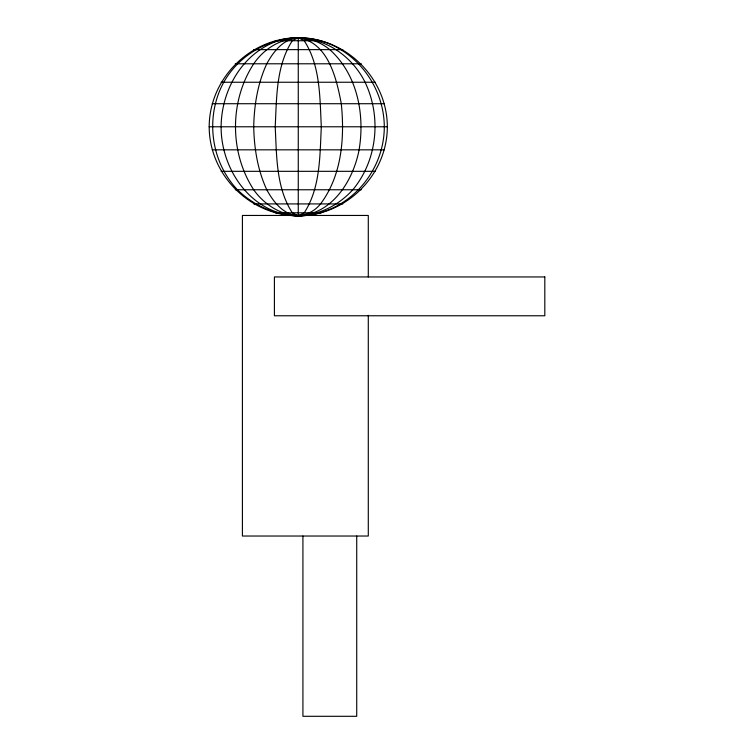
<?xml version="1.0" encoding="UTF-8"?>
<svg xmlns="http://www.w3.org/2000/svg" width="754" height="754" viewBox="0 0 754 754"><rect width="100%" height="100%" fill="white"/><g stroke="black" fill="none" stroke-linecap="round" stroke-linejoin="round"><path stroke-width="1.13" d="M209.188 126.776C209.339 78.529 250.017 37.851 298.264 37.7C346.51 37.851 387.188 78.529 387.339 126.776C387.188 175.032 346.51 215.701 298.264 215.851C250.017 215.701 209.339 175.032 209.188 126.776L387.339 126.776M298.264 37.7L292.298 40.735C275.973 65.918 276.709 97.85 275.21 126.776C276.709 155.71 275.973 187.633 292.298 212.817L298.264 215.851C346.058 215.559 384.257 173.825 384.304 126.776C384.116 88.124 358.009 51.489 320.535 40.735C283.344 30.594 242.449 48.831 223.75 82.243C205.013 116.531 210.489 161.337 237.425 189.763C253.759 205.738 275.389 215.182 298.264 215.851C319.338 215.182 338.697 205.201 352.815 189.763C377.452 160.102 381.618 116.766 365.068 82.243C349.432 50.659 313.249 30.151 278.301 40.735C242.439 52.695 221.337 90.197 221.12 126.776C220.875 170.055 252.166 215.107 298.264 215.851C332.514 214.193 353.23 180.432 359.102 149.829C365.011 114.467 357.396 74.373 329.762 49.632C304.644 28.869 271.223 38.228 253.721 63.788C229.423 101.064 229.423 152.487 253.721 189.763C267.802 210.281 301.138 227.67 320.535 203.919C341.835 175.559 344.785 137.925 341.289 103.722C336.548 78.605 328.348 42.337 298.264 37.7C283.231 38.916 273.485 51.517 266.775 63.788C257.642 83.515 254.164 105.174 253.721 126.776C254.164 148.378 257.642 170.036 266.775 189.763C273.485 202.034 283.231 214.636 298.264 215.851L304.23 212.817C320.554 187.633 319.819 155.71 321.317 126.776C319.819 97.85 320.554 65.918 304.23 40.735L298.264 37.7L298.264 215.851M275.21 40.735L321.317 40.735M253.721 49.632L342.806 49.632M235.276 63.788L361.251 63.788M221.12 82.243L375.407 82.243M212.223 103.722L384.304 103.722M212.223 149.829L384.304 149.829M221.12 171.318L375.407 171.318M235.276 189.763L361.251 189.763M253.721 203.919L342.806 203.919M275.21 212.817L321.317 212.817M368.291 276.944L368.291 215.456L242.411 215.456L242.411 536.028L368.291 536.028L368.291 315.266M356.727 536.028L356.727 716.3L302.919 716.3L302.919 536.028M544.812 276.944L274.409 276.944L274.409 315.766L544.812 315.766L544.812 276.944"/></g></svg>
